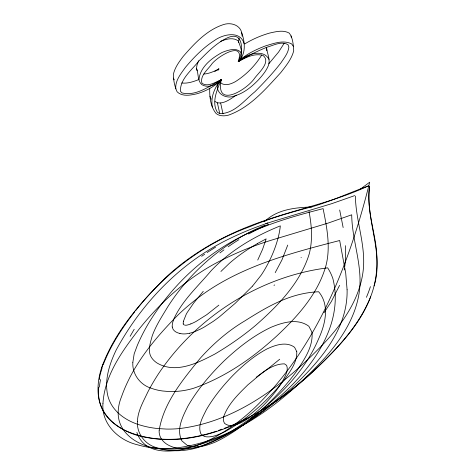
<?xml version="1.0" encoding="UTF-8"?>
<svg xmlns="http://www.w3.org/2000/svg" width="475" height="475" viewBox="0 0 475 475"><rect width="100%" height="100%" fill="white"/><g stroke="black" fill="none" stroke-linecap="round" stroke-linejoin="round"><path stroke-width="0.71" d="M266.166 47.458L266.677 48.587C267.419 54.203 270.59 59.993 268.357 65.645C266.178 70.995 262.42 75.448 258.602 79.699C251.916 86.622 244.186 93.076 234.787 95.837C224.081 100.688 210.823 89.555 221.225 79.752C209.606 86.088 195.617 96.657 181.765 92.839L180.411 91.105C180.096 78.779 191.953 70.033 198.817 61.032C207.545 52.173 216.44 42.774 227.964 37.584C244.322 30.602 243.212 52.808 238.254 61.625C247.445 56.062 257.052 51.169 267.039 47.197C273.576 45.345 281.443 40.838 287.998 44.644L288.877 47.078C288.26 53.099 284.204 57.92 280.98 62.783C273.006 73.108 264.023 82.597 254.82 91.823C244.494 100.213 234.264 113.852 219.747 113.62L217.366 112.248C211.215 102.202 217.265 89.585 221.225 79.752C215.537 82.027 207.83 87.465 201.94 83.256C199.803 76.065 207.254 70.027 211.185 64.897C215.555 57.546 245.777 38.701 238.254 61.625C245.623 57.546 254.446 52.945 263.055 55.444C271.362 62.053 258.305 72.996 254.481 78.411C246.709 89.787 215.187 109.143 221.225 79.752C216.535 84.752 208.388 88.54 201.905 84.71C197.297 80.875 198.71 73.779 196.62 68.673C196.519 65.882 197.446 63.193 198.782 60.776M239.121 37.941L238.521 42.447M209.73 88.065C209.481 96.651 210.425 106.572 216.018 113.406A11.578 7.244 -12.3 0 0 228.689 115.081C250.23 107.344 265.691 89.039 280.743 72.645C285.897 65.93 291.603 59.179 293.716 50.789C293.271 44.822 293.01 38.03 289.281 33.137C283.254 29.682 275.993 31.665 269.652 33.06C260.882 35.554 252.457 39.223 244.672 43.967M344.82 266.297L345.663 257.741L345.509 245.676M99.222 379.572L99.685 377.025M344.197 269.984L344.517 268.137M183.415 321.254L186.271 314.159A89.229 55.789 -12.3 0 1 187.245 312.449L193.669 303.056L203.252 291.341M374.104 285.944C384.156 252.795 365.406 220.174 369.52 186.883A1.425 0.891 -12.3 0 0 368.903 186.141A1.425 0.891 -12.3 0 0 367.448 186.295C349.535 192.785 332.138 200.735 313.874 206.251C292.267 211.951 270.685 217.942 250.052 226.64C204.921 242.909 165.33 272.709 135.832 310.395M100.902 371.925L102.048 368.119M287.737 245.094L281.954 259.896L275.209 272.65M173.547 319.622C181.99 300.645 197.974 286.425 211.108 270.756C230.179 250.539 254.683 236.146 280.321 225.874A154.886 96.841 -12.3 0 1 279.846 229.562L279.603 231.04A185.511 115.989 -12.3 0 1 278.528 236.176C275.666 247.879 270.857 259.065 264.777 269.45A172.793 108.039 -12.3 0 1 261.155 275.191L252.552 286.057M103.378 364.307C110.835 345.147 122.241 327.744 134.858 311.612M274.675 284.97L273.974 285.35M370.654 296.81C361.873 320.114 345.402 339.382 328.142 356.915C308.4 377.049 286.811 395.616 262.443 409.967M339.583 285.368L331.271 301.678L323.98 312.782M284.187 43.272L278.629 51.989L268.82 63.757M257.741 260.039L262.616 249.25L266.148 238.866L257.587 243.473M130.144 336.288L134.188 329.282M261.737 54.975C255.241 65.675 246.068 74.854 235.523 81.575C231.183 83.98 225.043 86.462 220.673 82.81M214.724 71.553L218.874 68.964L218.078 69.991L218.874 68.964C214.13 71.315 209.178 73.744 203.805 74.052M220.911 271.468L229.176 263.512A146.846 91.812 -12.3 0 1 257.604 243.485M252.486 286.128L235.172 303.365L219.771 316.546A139.745 87.376 -12.3 0 1 213.103 321.462L204.458 326.937A61.055 38.172 -12.3 0 1 200.046 329.288L195.427 331.348A28.506 17.824 -12.3 0 1 189.406 333.29M217.853 69.902L218.874 68.964M218.856 305.14L206.821 314.652L196.056 321.438A41.954 26.232 -12.3 0 1 192.731 323.089L190.855 323.885M279.698 359.231L269.527 367.525L256.215 377.263M264.421 221.7C277.085 209.321 295.296 207.533 312.075 206.963M219.907 252.961L223.957 249.838M360.098 189.323L369.704 182.198C348.977 265.436 315.905 349.956 252.302 409.996A279.437 146.264 -72.8 0 1 198.633 444.766C179.241 452.075 145.344 458.054 136.883 432.416M201.62 256.31L204.648 254.226M236.342 95.137C230.725 98.812 224.568 103.912 217.396 102.832L215.015 101.454M207.076 252.558L215.591 247.154M249.547 417.27C218.447 433.847 182.044 444.149 146.751 437.511C123.749 433.948 98.491 418.196 98.485 392.261A137.174 85.494 -16.2 0 1 98.462 387.196M258.667 227.905C221.629 244.435 189.816 272.413 167.954 306.506C162.224 316.035 155.978 325.411 152.208 335.95C150.278 343.122 146.959 351.898 152.148 358.494A35.904 22.45 -12.3 0 0 157.154 363.078C175.839 374.086 197.653 363.031 214.795 354.089A260.282 162.741 -12.3 0 0 256.15 324.936C278.279 305.413 300.39 282.72 309.249 253.858C312.835 239.97 311.683 225.393 309.005 211.458M229.983 426.164C259.089 414.069 285.309 395.93 308.892 375.179C333.129 352.878 357.438 328.724 370.233 297.772C377.868 278.89 378.498 257.967 374.692 238.141C371.711 221.255 367.062 204.173 369.526 186.907A1.431 0.772 -9.3 0 0 367.715 186.248A1.431 0.754 -9.5 0 0 367.484 186.307C334.269 201.78 298.051 208.852 263.613 220.952C227.679 233.189 193.503 251.536 165.662 277.59C139.947 303.157 115.158 331.544 102.232 365.94C96.484 382.238 95.374 402.046 106.703 416.284A84.722 52.968 -12.3 0 0 127.199 431.359C155.562 443.365 187.91 440.574 216.582 431.157M268.613 224.253L264.623 226.005A172.473 107.837 -12.3 0 0 248.633 234.021M259.332 227.614L264.676 225.316M220.352 41.438C225.833 39.205 233.178 36.907 238.325 41.01C240.641 47.286 244.548 56.222 238.254 61.625C245.308 54.684 263.174 47.969 269.034 59.381M354.694 195.617L331.752 203.668L278.647 219.67A205.657 128.588 -12.3 0 0 229.662 238.628C181.023 262.004 141.728 302.824 116.203 349.986C109.393 364.159 103.989 380.582 107.968 396.34C111.987 411.57 126.51 421.301 140.98 425.315A79.776 49.881 -12.3 0 0 157.581 428.539L166.493 429.079A74.931 46.847 -12.3 0 0 180.334 428.468C237.601 421.242 285.511 383.557 324.247 343.069C343.609 322.341 360.893 297.124 363.428 268.108C365.382 243.711 355.745 220.341 355.383 196.086M218.595 430.415L221.95 429.174M224.633 428.183L228.659 426.698M265.762 223.624L267.823 222.917M189.4 333.266L186.562 333.771A13.977 8.74 -12.3 0 1 179.942 333.48M181.693 82.994C187.667 83.748 193.521 81.611 199.007 79.497C200.076 66.951 211.808 58.057 222.11 52.464C227.852 50.095 237.31 46.847 241.561 53.224M179.948 333.468C176.652 332.773 172.734 330.855 172.348 327.037M293.562 46.675L291.632 43.926C283.397 39.663 273.784 43.474 265.543 45.885C255.722 49.637 245.896 54.233 238.254 61.625C246.276 54.025 245.041 42.281 241.722 32.781C240.035 24.866 230.749 22.224 223.778 24.492C206.904 29.842 194.423 43.528 183.13 56.495C179.075 61.91 174.877 67.533 173.399 74.272C173.375 80.228 174.646 86.373 177.11 91.794C182.358 96.906 190.523 95.232 196.935 93.765C205.996 91.141 214.587 86.527 221.225 79.752C214.712 87.038 210.455 97.143 212.325 107M173.417 78.114L174.224 79.847M209.974 96.205L211.132 99.21M244.079 43.575C240.374 30.299 223.013 34.23 214.635 40.393C203.401 47.536 194.008 57.142 185.487 67.284C180.957 73.643 175.043 80.572 175.774 88.902M196.62 68.673L197.095 70.805M220.649 103.057L223.001 113.846M217.396 102.832L219.747 113.62M183.314 323.802L183.279 323.635A9.939 6.211 -12.3 0 1 183.249 323.338L183.243 323.291A18.282 11.43 -12.3 0 1 183.433 321.254M339.684 210.015L343.146 227.561M241.722 32.781L242.143 36.207M301.114 257.302L301.138 257.61M266.677 48.587L266.802 50.718M291.205 35.886L291.258 37.258M172.205 327.061A35.447 22.165 -12.3 0 1 173.708 319.633M228.143 246.78A172.473 107.837 -12.3 0 1 238.961 239.649M190.849 323.879A17.379 10.866 -12.3 0 1 188.094 324.841L187.132 325.066A6.733 4.21 -12.3 0 1 186.895 325.114A3.319 2.072 -12.3 0 1 185.054 325.155M184.478 325.013A3.248 2.031 -12.3 0 1 183.142 323.873M370.405 286.633A183.053 100.575 -27.1 0 1 366.397 297.338M263.678 410.673A181.883 95.475 -16.4 0 1 250.675 418.095M99.388 387.107A145.255 91.414 -13.2 0 1 100.575 379.513M99.631 377.019A163.958 105.296 -6.6 0 1 100.837 371.925M101.775 368.101A193.925 124.046 -7.5 0 1 103.081 364.283M132.846 362.3C132.026 373.932 140.131 384.857 151.169 388.212A48.278 30.186 -12.3 0 0 162.61 390.984L167.61 391.43A48.414 30.269 -12.3 0 0 193.515 388.283C219.171 379.472 242.517 364.812 263.387 347.635A346.661 216.748 -12.3 0 0 276.759 335.991C297.813 316.308 318.286 293.568 326.082 265.145C330.748 246.436 326.794 227.127 323.101 208.632C302.759 213.833 282.453 219.42 262.918 227.175C215.941 244.524 176.267 278.902 149.851 321.171A309.486 193.503 -12.3 0 0 137.257 345.557L134.158 353.923L132.846 362.3M137.423 421.509C136.604 433.147 144.709 444.066 155.747 447.42A48.278 30.186 -12.3 0 0 167.188 450.193L172.188 450.638A48.414 30.269 -12.3 0 0 198.093 447.492C223.749 438.68 247.095 424.021 267.965 406.849A346.661 216.748 -12.3 0 0 281.337 395.2C313.132 366.807 344.161 323.564 332.91 278.724A122.016 76.291 -12.3 0 0 327.679 267.847C259.789 276.337 196.377 317.068 158.484 373.795A326.848 204.357 -12.3 0 0 147.63 392.409C143.313 401.678 137.792 411.012 137.423 421.509M347.094 289.78C348.003 329.668 319.075 362.217 291.775 387.903C260.359 415.684 223.921 442.142 181.486 448.519A69.706 43.581 -12.3 0 1 167.188 449.095C144.067 449.89 114.825 435.361 118.459 408.363A87.548 54.738 -12.3 0 1 121.481 396.851C132.656 364.889 154.868 338.283 178.422 314.575A206.779 129.289 -12.3 0 1 192.565 302.213C234.597 267.763 288.123 253.81 339.673 240.51L345.717 273.19L347.094 289.78M312.033 332.34C313.233 347.261 303.816 360.187 296.02 372.032C286.615 384.732 275.91 396.399 264.438 407.265C249.666 420.737 233.765 433.289 215.626 441.934C206.702 445.592 196.697 448.976 187.197 445.342L181.836 440.806C176.017 429.263 182.756 416.516 187.946 406.072C197.6 389.334 210.211 374.526 223.963 361.03C238.028 347.765 253.424 335.641 270.97 327.322C282.684 322.442 297.635 317.888 308.863 326.266L312.033 332.34M102.956 403.459C101.228 423.872 118.56 440.372 137.334 444.742A79.776 49.881 -12.3 0 0 153.936 447.967L162.848 448.507A74.931 46.847 -12.3 0 0 176.682 447.895C233.955 440.669 281.865 402.99 320.601 362.496C339.963 341.768 357.242 316.552 359.783 287.535C361.742 262.895 351.933 239.305 351.714 214.795L328.106 223.096L275.001 239.097A205.657 128.588 -12.3 0 0 226.017 258.056C191.692 274.152 162.61 299.636 139.104 329.116C122.336 350.912 104.702 375.03 102.956 403.459M159.196 430.136C158.81 433.562 159.921 437.024 161.981 439.755A35.904 22.45 -12.3 0 0 166.992 444.333C185.672 455.347 207.486 444.291 224.627 435.349A260.282 162.741 -12.3 0 0 265.988 406.196C287.725 387.742 307.183 365.631 318.47 339.174C325.191 324.597 330.089 305.378 318.66 291.757A62.178 38.879 -12.3 0 0 301.667 293.995C280.962 298.549 262.604 309.682 244.88 320.863C228.095 330.79 213.257 343.746 200.254 358.227C183.083 379.478 163.798 402.349 159.196 430.136M296.768 351.601C297.273 362.455 290.023 371.551 284.169 380.006C276.978 389.203 268.921 397.664 260.377 405.614C249.333 415.566 237.583 424.882 224.432 431.923C218.215 434.791 211.488 438.003 204.464 436.525L200.961 434.025C197.309 425.713 202.873 417.02 206.393 409.658C213.679 397.147 222.87 385.866 232.881 375.44C243.081 365.21 254.196 355.686 267.039 348.923C275.405 344.998 286.288 341.21 294.565 347.29L296.768 351.601M223.672 416.676L223.309 420.458L224.503 423.35C229.538 427.571 236.55 424.846 241.733 422.34C250.212 417.703 257.539 411.285 264.332 404.468C271.088 397.427 277.341 389.844 282.411 381.484C284.816 376.616 288.776 371.011 286.645 365.388L284.442 363.844C269.853 363.939 258.703 376.194 247.998 384.708C238.48 394.06 228.255 403.827 223.672 416.676"/></g></svg>
